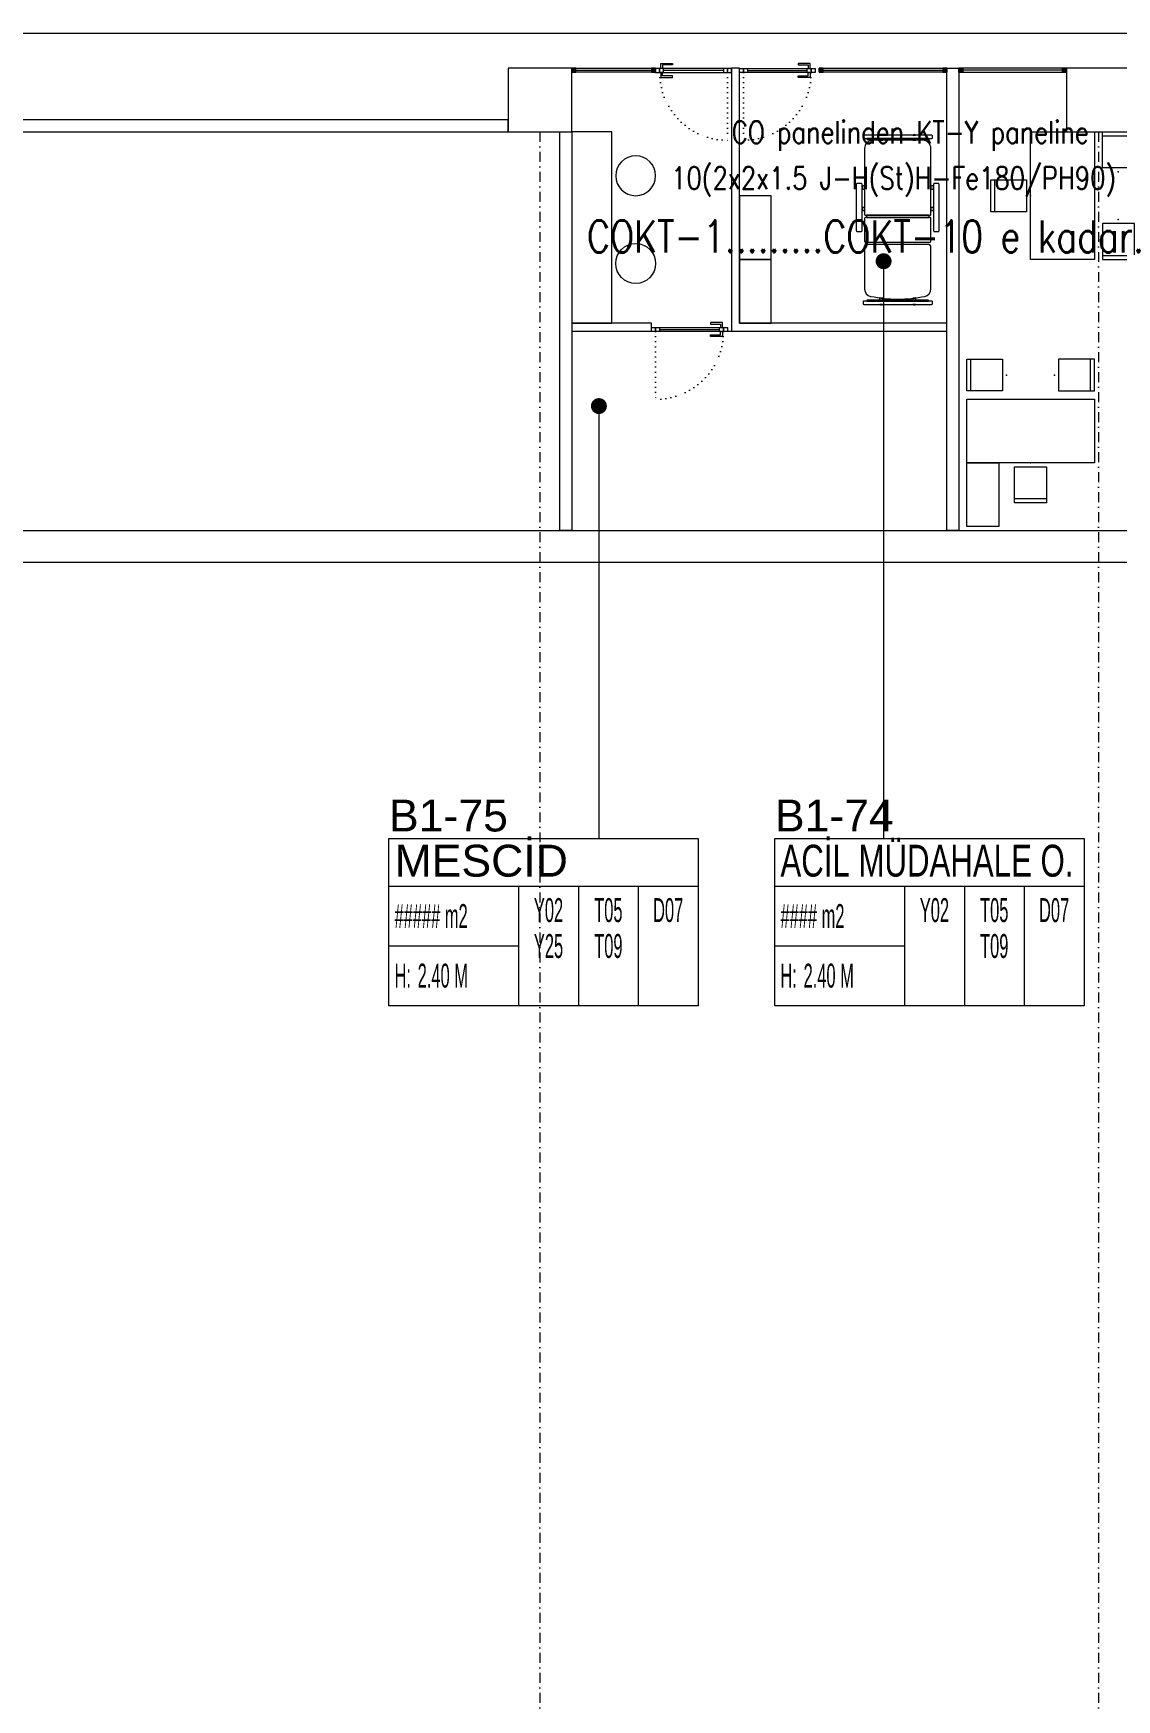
# Model space of a CAD drawing. Header units: metres. Extents: x -19121 to 152404, y -12107 to 46241.
# Drawn here: x 65945 to 67303, y -1966 to 124 of the extents above; entities that cross this region are included whole.
import ezdxf
from ezdxf.enums import TextEntityAlignment as Align

# ---------------------------------------------------------------- set-up
doc = ezdxf.new("R2010")
doc.units = ezdxf.units.M
doc.header["$LTSCALE"] = 50
doc.header["$MEASUREMENT"] = 0
for name, pattern in [('DASHDOT2', [0.5, 0.25, -0.125, 0, -0.125]), ('DOT2', [0.125, 0, -0.125]), ('DOT5', [0.75, 0, -0.75])]:
    doc.linetypes.add(name, pattern=pattern)
doc.layers.get('0').update_dxf_attribs({"color": 9, "lineweight": 9})
for name, color, linetype, lineweight in [('00', 9, 'Continuous', 9), ('01', 9, 'Continuous', 9), ('05', 9, 'Continuous', 9), ('06B', 9, 'Continuous', 9), ('06D', 9, 'Continuous', 9), ('10', 9, 'Continuous', 9), ('11', 9, 'Continuous', 9), ('15', 9, 'Continuous', 9), ('20', 9, 'DOT2', 9), ('21_mahal200', 9, 'Continuous', 9), ('24', 9, 'DASHDOT2', 9), ('25', 9, 'Continuous', 9), ('E-YAZI', 7, 'Continuous', 30)]:
    doc.layers.add(name, color=color, linetype=linetype, lineweight=lineweight)
doc.styles.add('Arial', font='arial.ttf', dxfattribs={"height": 2.5})
doc.styles.add('E-YAZI', font='txttw.shx', dxfattribs={"height": 200})
doc.styles.add('MuuM_TEXT-STANDART', font='ARIALN.TTF')
doc.dimstyles.new('MuuM_DIM200', dxfattribs={"dimscale": 20, "dimtxt": 2, "dimasz": 1, "dimexe": 1, "dimexo": 1, "dimgap": 1, "dimtad": 1, "dimdec": 1, "dimrnd": 0.5, "dimdsep": 46, "dimtxsty": 'MuuM_TEXT-STANDART', "dimblk": 'ARCHTICK', "dimcen": 0, "dimdle": 0.15, "dimclrd": 256, "dimclre": 256, "dimclrt": 256, "dimadec": 0, "dimazin": 0, "dimtfac": 5, "dimtdec": 1, "dimtix": 1, "dimtmove": 2, "dimatfit": 3, "dimldrblk": 'DOT', "dimfxl": 3, "dimfxlon": 1, "dimtolj": 1, "dimlwd": -1, "dimlwe": -1, "dimarcsym": 0})

# ---------------------------------------------------------------- blocks, each defined once
blk = doc.blocks.new('p-akslar_yeni')
at = {"layer": '24'}
for points in [[(16995, -8575), (16995, -11897.2)], [(17695, -8575), (17695, -11897.2)]]:
    blk.add_lwpolyline(points, dxfattribs=at)
blk = doc.blocks.new('p-kolon_80x80')
blk.add_lwpolyline([(-40, -40), (40, -40), (40, 40), (-40, 40)], close=True)
blk = doc.blocks.new('1.bod.mimari.elk')
at = {"layer": '01'}
for p in [(10580, -8590), (11280, -8590)]:
    blk.add_blockref('p-kolon_80x80', p, dxfattribs=at)
blk = doc.blocks.new('P-KURANGLEZ')
at = {"layer": '01'}
blk.add_lwpolyline([(7525, -500), (12385, -500), (12385, -5), (12385, 0), (12425, 0), (12425, -540), (7525, -540)], close=True, dxfattribs=at)
blk = doc.blocks.new('_ArchTick')
at = {"color": 0, "linetype": 'ByBlock', "const_width": 0.15}
blk.add_lwpolyline([(-0.5, -0.5), (0.5, 0.5)], dxfattribs=at)
blk = doc.blocks.new('*D464')
at = {"layer": '25', "transparency": 16777216}
for p, q in [((89939.1, -1804.3), (89939.1, -1724.3)), ((101899.1, -1768), (101899.1, -1724.3)), ((89936.1, -1744.3), (101902.1, -1744.3))]:
    blk.add_line(p, q, dxfattribs=at)
at = {"layer": '25', "transparency": 16777216, "xscale": 20, "yscale": 20, "zscale": 20, "rotation": 180}
blk.add_blockref('_ArchTick', (89939.1, -1744.3), dxfattribs=at)
at = {"layer": '25', "transparency": 16777216, "xscale": 20, "yscale": 20, "zscale": 20}
blk.add_blockref('_ArchTick', (101899.1, -1744.3), dxfattribs=at)
at = {"layer": '25', "transparency": 16777216, "insert": (95919.1, -1698.8), "char_height": 50, "attachment_point": 5, "style": 'MuuM_TEXT-STANDART'}
blk.add_mtext('\\A1;11960', dxfattribs=at)
blk = doc.blocks.new('_Dot')
at = {"color": 0, "linetype": 'ByBlock', "lineweight": -2}
blk.add_line((-0.5, 0), (-1, 0), dxfattribs=at)
at = {"color": 0, "linetype": 'ByBlock', "const_width": 0.5}
blk.add_lwpolyline([(-0.25, 0, 1), (0.25, 0, 1)], format="xyb", close=True, dxfattribs=at)
blk = doc.blocks.new('p-sandalye')
blk.add_line((-45, 20), (-45, -20))
blk.add_lwpolyline([(-5, 20), (-50, 20), (-50, -20), (-5, -20)], close=True)
blk.add_point((0, 0.1))
blk = doc.blocks.new('p-masa_doktor')
at = {"linetype": 'DOT5'}
blk.add_lwpolyline([(0, 0), (0, 0)], dxfattribs=at)
blk.add_lwpolyline([(0, 0), (80, 0), (80, -160), (0, -160)], close=True)
at = {"xscale": -1}
for p, rotation in [((110.1, -50), 90), ((0, -80), 179.9999999999999)]:
    blk.add_blockref('p-sandalye', p, dxfattribs=dict(at, rotation=rotation))
at = {"rotation": 90}
blk.add_blockref('p-sandalye', (110.1, -110), dxfattribs=at)
blk = doc.blocks.new('gr-p-birim')
blk.add_lwpolyline([(-0.5, -0.5), (0.5, -0.5), (0.5, 0.5), (-0.5, 0.5)], close=True)
blk = doc.blocks.new('gr-p-birim eleman')
blk.add_lwpolyline([(-1, 0), (0, 0), (0, 1), (-1, 1)], close=True)
blk = doc.blocks.new('p-yuvarlak sandalye')
blk.add_circle((0, 30), 25)
blk = doc.blocks.new('p-hastayatagi')
for points in [[(43.5, -1, 0.414214), (42.5, 0), (-42.5, 0, 0.414214), (-43.5, -1), (-43.5, -3.1, 0.414214), (-42.5, -4.1), (-38.7, -4.1), (38.7, -4.1), (42.5, -4.1, 0.414214), (43.5, -3.1)], [(-22.4, 0), (-19, 0, 0.485071)], [(19, 0), (22.4, 0, 0.485071)], [(41.6, -19.2, 0.356763), (34, -10, 0.050054), (0, -6.6, 0.050054), (-34, -10, 0.357852), (-41.6, -19.3), (-41.5, -72.9, 0.05671), (-41.2, -73.5, 0.209579), (-39.2, -75.1, 0.064821), (-38.4, -75.2), (38.4, -75.2, 0.064821), (39.2, -75.1, 0.209579), (41.2, -73.5, 0.05671), (41.5, -72.9, 0.064821), (41.6, -72.1)], [(38.7, -4.6), (38.7, -4.1), (-38.7, -4.1), (-38.7, -4.6, 0.414214), (-37.9, -5.4), (37.9, -5.4, 0.414214)], [(-18.7, -5.4), (-22.8, -5.4), (-22.8, -8.1, -0.006102), (-18.7, -7.6)], [(22.8, -5.4), (18.7, -5.4), (18.7, -7.6, -0.006102), (22.8, -8.1)], [(41.6, -79.2, 0.414214), (40.4, -78.1), (-40.4, -78.1, 0.414214), (-41.6, -79.2), (-41.6, -107.7, 0.414214), (-40.4, -108.9), (40.4, -108.9, 0.414214), (41.6, -107.7)], [(-44.7, -92.4, 0.414214), (-45.8, -91.4), (-50.9, -91.4, 0.414214), (-52, -92.4), (-52, -150.4, 0.414214), (-50.9, -151.5), (-45.8, -151.5, 0.414214), (-44.7, -150.4)], [(52, -92.4, 0.414214), (50.9, -91.4), (45.8, -91.4, 0.414214), (44.7, -92.4), (44.7, -150.4, 0.414214), (45.8, -151.5), (50.9, -151.5, 0.414214), (52, -150.4)], [(41.6, -112.8, 0.414214), (40.5, -111.8), (-40.5, -111.8, 0.414214), (-41.6, -112.8), (-41.6, -195.3, 0.414214), (-31.1, -205.8), (31.1, -205.8, 0.414214), (41.6, -195.3)], [(43.5, -209, 0.414214), (42.5, -208), (38.7, -208), (-38.7, -208), (-42.5, -208, 0.414214), (-43.5, -209), (-43.5, -211.1, 0.414214), (-42.5, -212.1), (42.5, -212.1, 0.414214), (43.5, -211.1)], [(37.9, -206.7), (-37.9, -206.7, 0.414214), (-38.7, -207.6), (-38.7, -208), (38.7, -208), (38.7, -207.6, 0.414214)], [(-19, -212.1), (-22.4, -212.1, 0.485071)], [(22.4, -212.1), (19, -212.1, 0.485071)]]:
    blk.add_lwpolyline(points, format="xyb", close=True)
for points in [[(-41.6, -117.7), (-44.7, -117.7), (-44.7, -121.6), (-41.6, -121.6)], [(39.4, -108.9), (-39.4, -108.9), (-39.4, -111.8), (39.4, -111.8)], [(44.7, -117.7), (41.6, -117.7), (41.6, -121.6), (44.7, -121.6)], [(-41.6, -144.6), (-44.7, -144.6), (-44.7, -148.6), (-41.6, -148.6)], [(44.7, -144.6), (41.6, -144.6), (41.6, -148.6), (44.7, -148.6)], [(-18.7, -205.8), (-22.8, -205.8), (-22.8, -206.7), (-18.7, -206.7)], [(22.8, -205.8), (18.7, -205.8), (18.7, -206.7), (22.8, -206.7)]]:
    blk.add_lwpolyline(points, close=True)
blk = doc.blocks.new('p-al-01')
at = {"layer": '06B'}
for points in [[(27, 4.3), (27, 10.6), (42, 10.6), (42, 8.7), (29.3, 8.7), (29.3, 8.7), (29.3, 4.3), (27, 4.3)], [(27, -0.7), (27, -6.9), (42, -6.9), (42, -5), (29.3, -5), (29.3, -5), (29.3, -0.7), (27, -0.7)]]:
    blk.add_lwpolyline(points, dxfattribs=at)
at = {"layer": '06D'}
for p, q in [((115.7, 4.3), (28.8, 4.3)), ((28.8, -0.7), (115.7, -0.7))]:
    blk.add_line(p, q, dxfattribs=at)
at = {"layer": '10'}
for points in [[(25.7, -0.7), (25.7, 4.3), (20.7, 4.3), (20.7, -0.7)], [(30.7, -0.7), (30.7, 4.3), (25.7, 4.3), (25.7, -0.7)], [(110.7, -0.7), (110.7, 4.3), (105.7, 4.3), (105.7, -0.7)], [(115.7, -0.7), (115.7, 4.3), (110.7, 4.3), (110.7, -0.7)]]:
    blk.add_lwpolyline(points, close=True, dxfattribs=at)
at = {"layer": '15'}
blk.add_lwpolyline([(105.7, 1.8), (30.7, 1.8)], dxfattribs=at)
at = {"layer": '20'}
blk.add_lwpolyline([(110.7, -0.7), (110.7, -85.7)], dxfattribs=at)
blk.add_arc((110.7, -0.7), 85, 180, 270, dxfattribs=at)
blk = doc.blocks.new('prf-10x10')
blk.add_lwpolyline([(-5, -5), (5, -5), (5, 5), (-5, 5)], close=True)
at = {"color": 255}
blk.add_solid([(-5, -5), (5, -5), (-5, 5), (5, 5)], dxfattribs=at)
at = {"layer": '10'}
blk.add_point((0, 0), dxfattribs=at)
blk = doc.blocks.new('*U388')
at = {"layer": '06D'}
blk.add_lwpolyline([(-2.5, 160), (2.5, 160), (2.5, 0), (-2.5, 0)], close=True, dxfattribs=at)
at = {"layer": '15'}
blk.add_lwpolyline([(0, 155), (0, 5)], dxfattribs=at)
at = {"layer": '10', "xscale": 0.5, "yscale": 0.5, "rotation": 90}
for p in [(0, 157.5), (0, 2.5)]:
    blk.add_blockref('prf-10x10', p, dxfattribs=at)
blk = doc.blocks.new('*U389')
at = {"layer": '06D'}
blk.add_lwpolyline([(-2.5, 105), (2.5, 105), (2.5, 0), (-2.5, 0)], close=True, dxfattribs=at)
at = {"layer": '15'}
blk.add_lwpolyline([(0, 100), (0, 5)], dxfattribs=at)
at = {"layer": '10', "xscale": 0.5, "yscale": 0.5, "rotation": 90}
for p in [(0, 102.5), (0, 2.5)]:
    blk.add_blockref('prf-10x10', p, dxfattribs=at)
blk = doc.blocks.new('*U397')
at = {"layer": '06D'}
blk.add_lwpolyline([(-2.5, 135), (2.5, 135), (2.5, 0), (-2.5, 0)], close=True, dxfattribs=at)
at = {"layer": '15'}
blk.add_lwpolyline([(0, 130), (0, 5)], dxfattribs=at)
at = {"layer": '10', "xscale": 0.5, "yscale": 0.5, "rotation": 90}
for p in [(0, 132.5), (0, 2.5)]:
    blk.add_blockref('prf-10x10', p, dxfattribs=at)
blk = doc.blocks.new('0_roomno2')
blk.add_lwpolyline([(19.38, -10.5), (0, -10.5), (0, 0), (19.38, 0)], close=True)
for points in [[(0, -3), (19.38, -3)], [(8.12, -3), (8.12, -10.5)], [(11.88, -3), (11.88, -10.5)], [(15.62, -3), (15.62, -10.5)], [(0, -6.75), (8.12, -6.75)]]:
    blk.add_lwpolyline(points)
at = {"style": 'MuuM_TEXT-STANDART', "width": 0.6}
blk.add_text('H:', height=1.5, dxfattribs=at).set_placement((0.35, -8.61), align=Align.MIDDLE_LEFT)
at = {"style": 'Arial'}
blk.add_attdef('ODANO', (0, 1.17), '', height=2, dxfattribs=at)
blk.add_attdef('MEKANADI', text='', height=2, dxfattribs=at).set_placement((0.35, -3), align=Align.BOTTOM_LEFT)
at = {"style": 'MuuM_TEXT-STANDART', "width": 0.6}
for tag, p in [('M2', (0.35, -4.88)), ('TEMIZTAVANYUKSEKLIGI', (1.8, -8.61))]:
    blk.add_attdef(tag, text='', height=1.5, dxfattribs=at).set_placement(p, align=Align.MIDDLE_LEFT)
for tag, p in [('YER01', (10, -4.5)), ('TAVAN01', (13.75, -4.5)), ('DUVAR01', (17.5, -4.5)), ('YER02', (10, -6.75)), ('TAVAN02', (13.75, -6.75)), ('DUVAR02', (17.5, -6.75)), ('YER03', (10, -9)), ('TAVAN03', (13.75, -9)), ('DUVAR03', (17.5, -9))]:
    blk.add_attdef(tag, text='', height=1.5, dxfattribs=at).set_placement(p, align=Align.MIDDLE_CENTER)
blk = doc.blocks.new('1.bod.mimari1.elk')
at = {"layer": '00'}
for points in [[(10540, -8615), (9920, -8615), (9920, -8630), (10540, -8630)], [(10605, -8630), (10620, -8630), (10620, -9130), (10605, -9130)]]:
    blk.add_lwpolyline(points, close=True, dxfattribs=at)
at = {"layer": '06D'}
blk.add_line((10620, -9130), (11090, -9130), dxfattribs=at)
blk.add_lwpolyline([(10720, -8880), (10820, -8880)], dxfattribs=at)
at = {"layer": '11'}
for points in [[(11090, -8870), (10830, -8870), (10830, -8560), (10830, -8560), (10830, -8550), (10820, -8550), (10820, -8560), (10820, -8560)], [(10820, -8560), (10820, -8870), (10820, -8870), (10820, -8880), (11090, -8880)]]:
    blk.add_lwpolyline(points, dxfattribs=at)
for points in [[(11105, -8550), (11105, -9130), (11090, -9130), (11090, -8550)], [(10620, -8880), (10720, -8880), (10720, -8870), (10620, -8870)]]:
    blk.add_lwpolyline(points, close=True, dxfattribs=at)
blk.add_blockref('p-al-01', (10704.33, -8554.6))
at = {"xscale": -1}
for p in [(10945.67, -8554.6), (10835.67, -8879.6)]:
    blk.add_blockref('p-al-01', p, dxfattribs=at)
at = {"rotation": 90.00000000000001}
for name, p in [('*U389', (10725, -8552.5)), ('*U388', (11090, -8552.5))]:
    blk.add_blockref(name, p, dxfattribs=at)
at = {"xscale": -1, "rotation": 270}
blk.add_blockref('*U397', (11105, -8552.5), dxfattribs=at)
at = {"layer": '01'}
blk.add_blockref('P-KURANGLEZ', (0, -8630), dxfattribs=at)
at = {"layer": '05'}
for name, p, xscale, yscale in [('gr-p-birim eleman', (10670, -8870), 50, 240), ('gr-p-birim', (10850, -8750), 40, 80), ('gr-p-birim', (10850, -8830), 40, 80), ('gr-p-birim', (11135, -9085), -40, 80)]:
    blk.add_blockref(name, p, dxfattribs=dict(at, xscale=xscale, yscale=yscale))
blk.add_blockref('p-masa_doktor', (11195, -8630), dxfattribs=at)
for name, p, rotation in [('p-hastayatagi', (11028.52, -8846.22), 180), ('p-yuvarlak sandalye', (10670, -8795), 270), ('p-masa_doktor', (11115, -9045), 90.00000000000001)]:
    blk.add_blockref(name, p, dxfattribs=dict(at, rotation=rotation))
at = {"layer": '05', "xscale": -1, "rotation": 270}
blk.add_blockref('p-yuvarlak sandalye', (10670, -8685), dxfattribs=at)
at = {"layer": '21_mahal200'}
ref = blk.add_blockref('0_roomno2', (10390.71, -9516.02), dxfattribs=dict(at, xscale=20, yscale=20, zscale=20))
ref.add_attrib('ODANO', 'B1-75', (10390.71, -9507.38), dxfattribs={"layer": '0', "height": 40, "style": 'Arial'})
ref.add_attrib('MEKANADI', 'MESCİD', dxfattribs={"layer": '0', "height": 40, "style": 'Arial'}).set_placement((10397.71, -9576.02), align=Align.BOTTOM_LEFT)
ref.add_attrib('M2', '##### m2', dxfattribs={"layer": '0', "height": 30, "style": 'MuuM_TEXT-STANDART', "width": 0.6}).set_placement((10397.71, -9613.52), align=Align.MIDDLE_LEFT)
ref.add_attrib('TEMIZTAVANYUKSEKLIGI', '2.40 M', dxfattribs={"layer": '0', "height": 30, "style": 'MuuM_TEXT-STANDART', "width": 0.6}).set_placement((10426.71, -9688.18), align=Align.MIDDLE_LEFT)
ref.add_attrib('YER01', 'Y02', dxfattribs={"layer": '0', "height": 30, "style": 'MuuM_TEXT-STANDART', "width": 0.6}).set_placement((10590.71, -9606.02), align=Align.MIDDLE_CENTER)
ref.add_attrib('TAVAN01', 'T05', dxfattribs={"layer": '0', "height": 30, "style": 'MuuM_TEXT-STANDART', "width": 0.6}).set_placement((10665.71, -9606.02), align=Align.MIDDLE_CENTER)
ref.add_attrib('DUVAR01', 'D07', dxfattribs={"layer": '0', "height": 30, "style": 'MuuM_TEXT-STANDART', "width": 0.6}).set_placement((10740.71, -9606.02), align=Align.MIDDLE_CENTER)
ref.add_attrib('YER02', 'Y25', dxfattribs={"layer": '0', "height": 30, "style": 'MuuM_TEXT-STANDART', "width": 0.6}).set_placement((10590.71, -9651.02), align=Align.MIDDLE_CENTER)
ref.add_attrib('TAVAN02', 'T09', dxfattribs={"layer": '0', "height": 30, "style": 'MuuM_TEXT-STANDART', "width": 0.6}).set_placement((10665.71, -9651.02), align=Align.MIDDLE_CENTER)
ref = blk.add_blockref('0_roomno2', (10874.45, -9516.02), dxfattribs=dict(at, xscale=20, yscale=20, zscale=20))
ref.add_attrib('ODANO', 'B1-74', (10874.45, -9507.38), dxfattribs={"layer": '0', "height": 40, "style": 'Arial'})
ref.add_attrib('MEKANADI', 'ACİL MÜDAHALE O.', dxfattribs={"layer": '0', "height": 40, "style": 'Arial', "width": 0.7}).set_placement((10881.45, -9576.02), align=Align.BOTTOM_LEFT)
ref.add_attrib('M2', '#### m2', dxfattribs={"layer": '0', "height": 30, "style": 'MuuM_TEXT-STANDART', "width": 0.6}).set_placement((10881.45, -9613.52), align=Align.MIDDLE_LEFT)
ref.add_attrib('TEMIZTAVANYUKSEKLIGI', '2.40 M', dxfattribs={"layer": '0', "height": 30, "style": 'MuuM_TEXT-STANDART', "width": 0.6}).set_placement((10910.45, -9688.18), align=Align.MIDDLE_LEFT)
ref.add_attrib('YER01', 'Y02', dxfattribs={"layer": '0', "height": 30, "style": 'MuuM_TEXT-STANDART', "width": 0.6}).set_placement((11074.45, -9606.02), align=Align.MIDDLE_CENTER)
ref.add_attrib('TAVAN01', 'T05', dxfattribs={"layer": '0', "height": 30, "style": 'MuuM_TEXT-STANDART', "width": 0.6}).set_placement((11149.45, -9606.02), align=Align.MIDDLE_CENTER)
ref.add_attrib('DUVAR01', 'D07', dxfattribs={"layer": '0', "height": 30, "style": 'MuuM_TEXT-STANDART', "width": 0.6}).set_placement((11224.45, -9606.02), align=Align.MIDDLE_CENTER)
ref.add_attrib('TAVAN02', 'T09', dxfattribs={"layer": '0', "height": 30, "style": 'MuuM_TEXT-STANDART', "width": 0.6}).set_placement((11149.45, -9651.02), align=Align.MIDDLE_CENTER)
at = {"layer": '25'}
dim = blk.add_linear_dim(base=(12000, -8506.3), p1=(40, -8984.77), p2=(12000, -8550), dimstyle='MuuM_DIM200', override={"dimtxt": 2.5}, dxfattribs=at)
dim.commit()
dim.dimension.update_dxf_attribs({"geometry": '*D464', "text_midpoint": (6020, -8460.78), "insert": (-89899.09, -6762)})
at = {"layer": '21_mahal200'}
for points in [[(11010.78, -8792.15), (11010.78, -9516.02)], [(10653.88, -8973.84), (10653.88, -9516.02)]]:
    blk.add_leader(points, dimstyle='MuuM_DIM200', override={"dimasz": 1, "dimfxl": 10}, dxfattribs=at)

msp = doc.modelspace()

# ---------------------------------------------------------------- block references
at = {"layer": '06D'}
for name in ['1.bod.mimari.elk', '1.bod.mimari1.elk']:
    msp.add_blockref(name, (56000, 8630), dxfattribs=at)
at = {"layer": '24'}
msp.add_blockref('p-akslar_yeni', (49585, 8575), dxfattribs=at)

# ---------------------------------------------------------------- texts
at = {"layer": 'E-YAZI', "color": 3, "style": 'E-YAZI', "width": 0.8}
for s, height, p in [('CO panelinden KT-Y paneline ', 28, (66820.5, -14.3)), ('10(2x2x1.5 J-H(St)H-Fe180/PH90)', 28, (66744.5, -71.8)), ('COKT-1.........COKT-10 e kadar.', 40, (66639, -151))]:
    msp.add_text(s, height=height, dxfattribs=at).set_placement(p)

doc.saveas('drawing.dxf')
